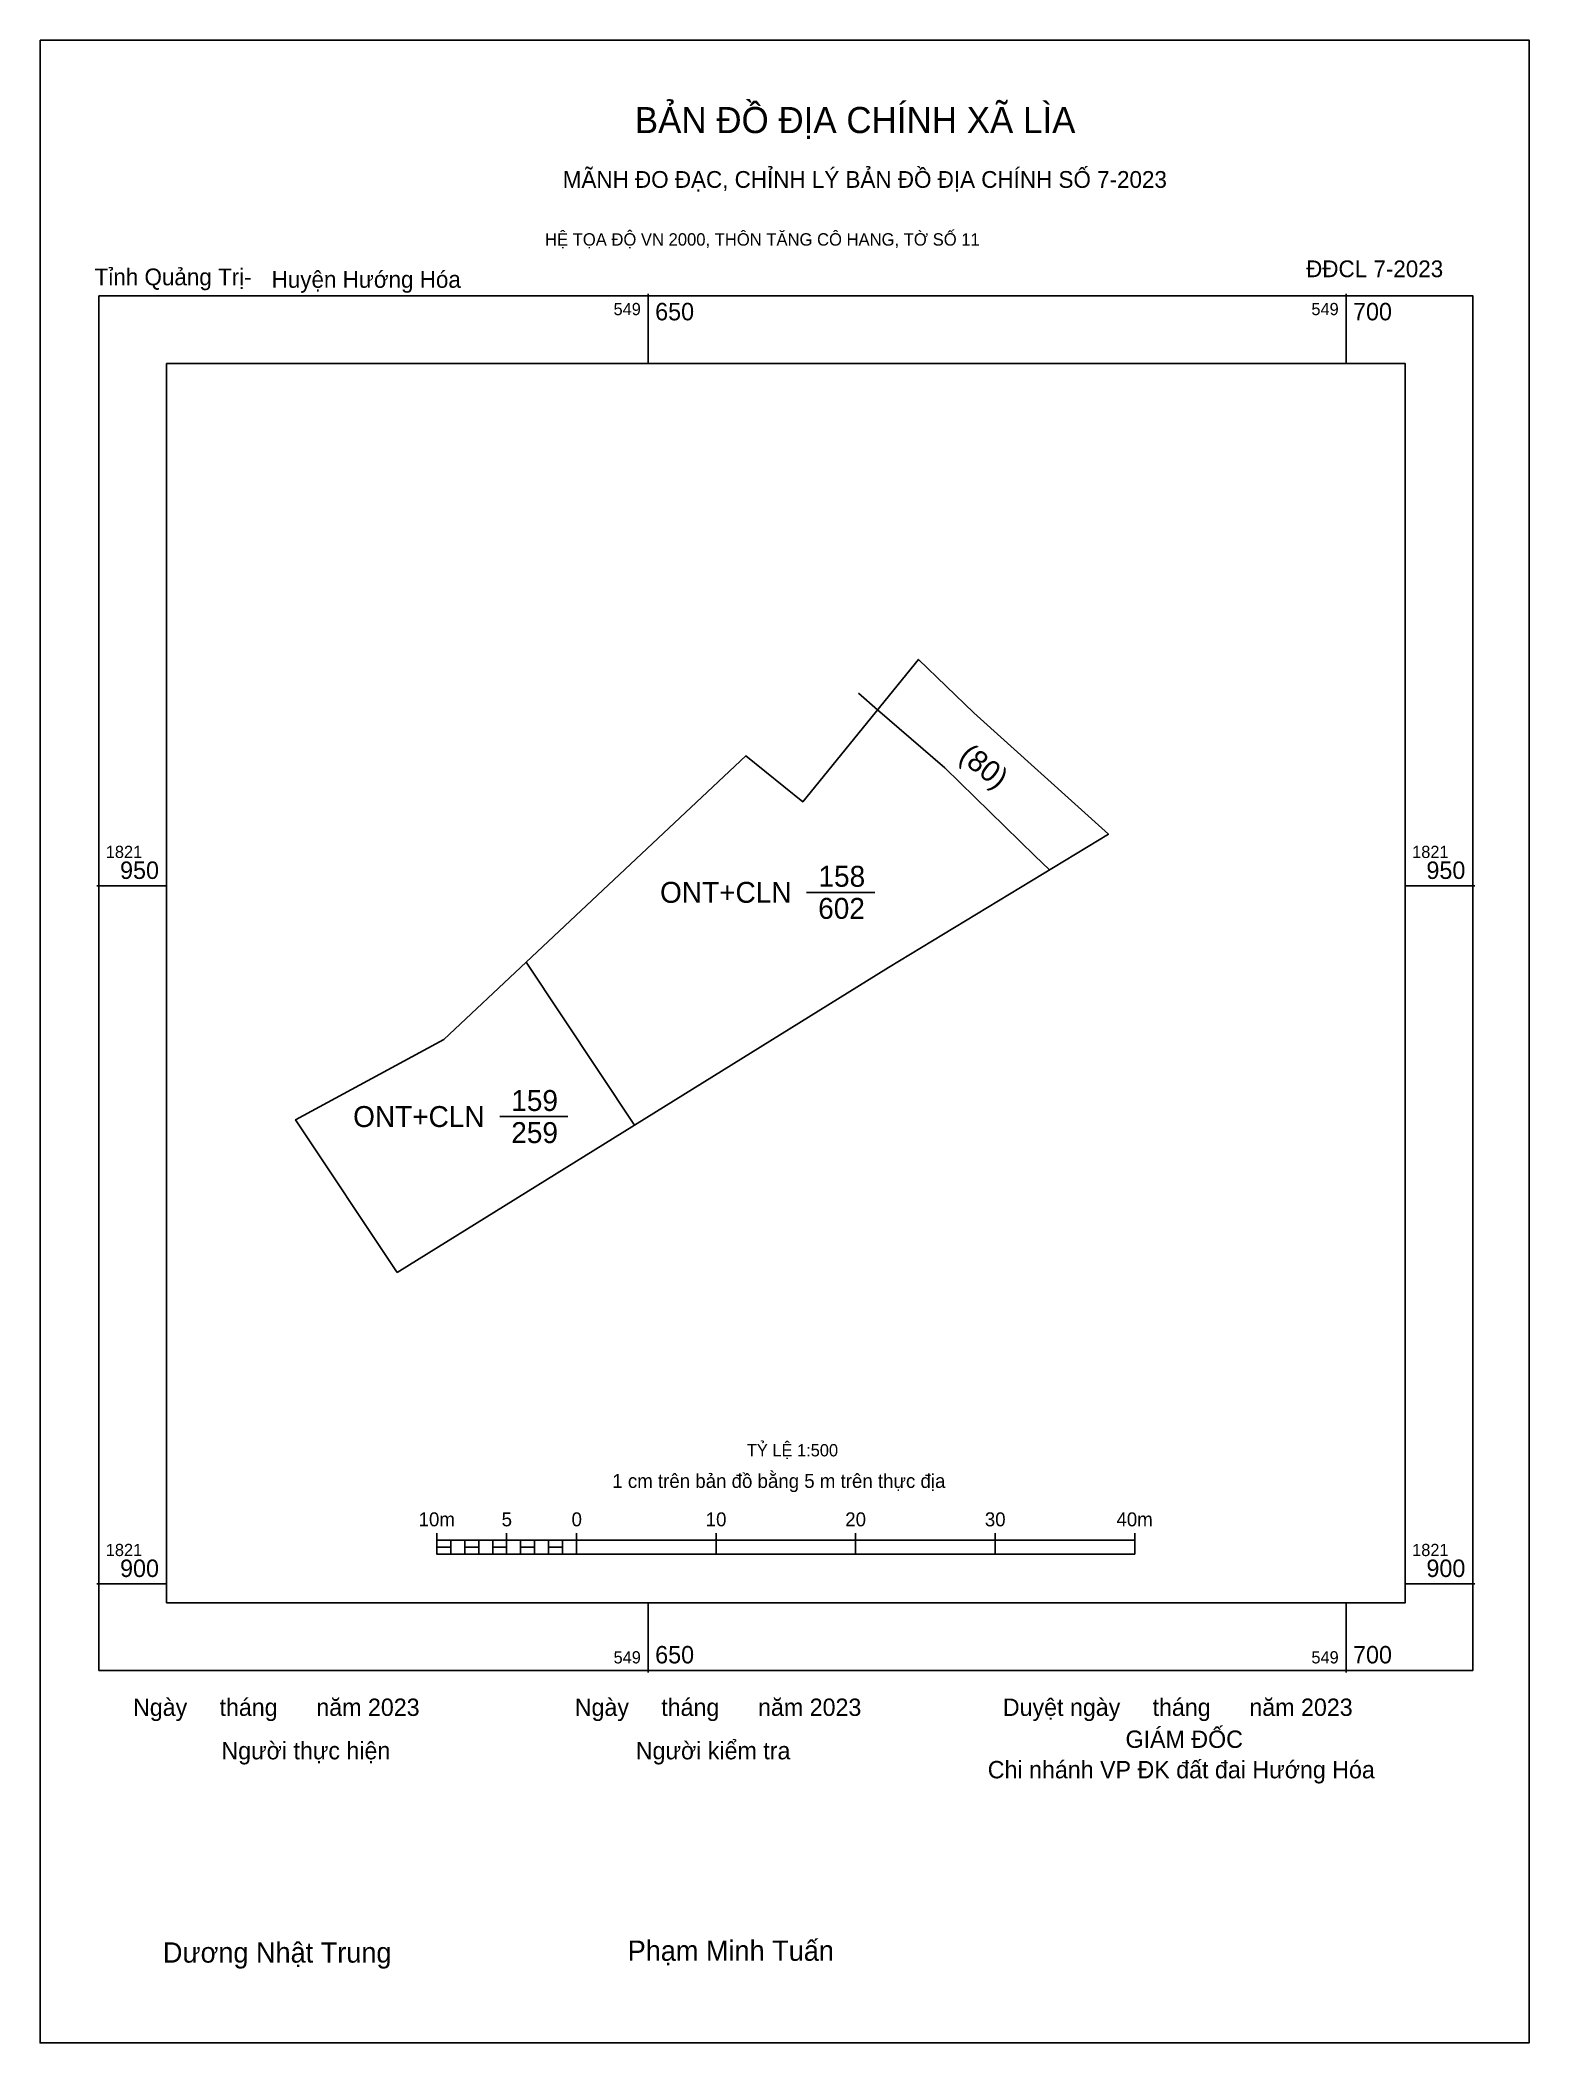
# Model space of a CAD drawing. Extents: x 549606 to 549713, y 1821867 to 1822011.
import ezdxf

# ---------------------------------------------------------------- set-up
doc = ezdxf.new("R2010")
doc.units = 0
for name, color, linetype in [('Level 10', 7, 'Continuous'), ('Level 13', 7, 'Continuous'), ('Level 15', 7, 'Continuous'), ('Level 27', 7, 'Continuous'), ('Level 50', 7, 'Continuous'), ('Level 6', 7, 'Continuous'), ('Level 62', 7, 'Continuous'), ('Level 63', 7, 'Continuous'), ('Level 9', 7, 'Continuous')]:
    doc.layers.add(name, color=color, linetype=linetype)

msp = doc.modelspace()

# ---------------------------------------------------------------- linework, layer by layer
at = {"layer": 'Level 10'}
for p, q in [((549661.35, 1821949.54), (549666.24, 1821949.54)), ((549639.36, 1821933.48), (549644.25, 1821933.48))]:
    msp.add_line(p, q, dxfattribs=at)
for points in [[(549641.25, 1821944.53), (549657, 1821959.32), (549661.07, 1821956.02), (549669.37, 1821966.22), (549673.34, 1821962.4), (549682.98, 1821953.7), (549667.22, 1821944.15), (549649.01, 1821932.86)], [(549632.02, 1821922.32), (549624.74, 1821933.25), (549635.37, 1821939.01), (549641.25, 1821944.53), (549649.01, 1821932.86)]]:
    msp.add_lwpolyline(points, close=True, dxfattribs=at)
at = {"layer": 'Level 15'}
msp.add_lwpolyline([(549606.43, 1822010.58), (549713.11, 1822010.58), (549713.11, 1821867.13), (549606.43, 1821867.13)], close=True, dxfattribs=at)
at = {"layer": 'Level 27'}
for p, q in [((549657, 1821959.32), (549657, 1821959.32)), ((549682.98, 1821953.7), (549682.98, 1821953.7)), ((549641.25, 1821944.53), (549641.25, 1821944.53)), ((549649.01, 1821932.86), (549649.01, 1821932.86))]:
    msp.add_line(p, q, dxfattribs=at)
at = {"layer": 'Level 50'}
msp.add_lwpolyline([(549665.06, 1821963.81), (549666.44, 1821962.62), (549671.25, 1821958.46), (549677.71, 1821952.16), (549678.75, 1821951.14)], dxfattribs=at)
at = {"layer": 'Level 62'}
msp.add_lwpolyline([(549615.49, 1821987.41), (549704.24, 1821987.41), (549704.24, 1821898.66), (549615.49, 1821898.66)], close=True, dxfattribs=at)
at = {"layer": 'Level 63'}
for p, q in [((549650, 1821992.41), (549650, 1821987.41)), ((549700, 1821992.41), (549700, 1821987.41)), ((549610.49, 1821950), (549615.49, 1821950)), ((549704.24, 1821950), (549709.24, 1821950)), ((549634.86, 1821903.63), (549634.86, 1821902.13)), ((549634.86, 1821903.13), (549684.86, 1821903.13)), ((549635.86, 1821903.13), (549635.86, 1821902.13)), ((549636.86, 1821903.13), (549636.86, 1821902.13)), ((549637.86, 1821903.13), (549637.86, 1821902.13)), ((549638.86, 1821903.13), (549638.86, 1821902.13)), ((549639.86, 1821903.63), (549639.86, 1821902.13)), ((549639.86, 1821903.13), (549639.86, 1821902.13)), ((549640.86, 1821903.13), (549640.86, 1821902.13)), ((549641.86, 1821903.13), (549641.86, 1821902.13)), ((549642.86, 1821903.13), (549642.86, 1821902.13)), ((549643.86, 1821903.13), (549643.86, 1821902.13)), ((549644.86, 1821903.63), (549644.86, 1821902.13)), ((549644.86, 1821903.13), (549644.86, 1821902.13)), ((549654.86, 1821903.63), (549654.86, 1821902.13)), ((549664.86, 1821903.63), (549664.86, 1821902.13)), ((549674.86, 1821903.63), (549674.86, 1821902.13)), ((549684.86, 1821903.63), (549684.86, 1821902.13)), ((549634.86, 1821902.13), (549684.86, 1821902.13)), ((549610.49, 1821900), (549615.49, 1821900)), ((549704.24, 1821900), (549709.24, 1821900)), ((549650, 1821898.66), (549650, 1821893.66)), ((549700, 1821898.66), (549700, 1821893.66))]:
    msp.add_line(p, q, dxfattribs=at)
for points in [[(549610.64, 1821992.26), (549709.09, 1821992.26), (549709.09, 1821893.81), (549610.64, 1821893.81)], [(549634.86, 1821902.63), (549635.86, 1821902.63), (549635.86, 1821902.13), (549634.86, 1821902.13)], [(549634.86, 1821902.63), (549635.86, 1821902.63), (549635.86, 1821902.13), (549634.86, 1821902.13)], [(549636.86, 1821902.63), (549637.86, 1821902.63), (549637.86, 1821902.13), (549636.86, 1821902.13)], [(549638.86, 1821902.63), (549639.86, 1821902.63), (549639.86, 1821902.13), (549638.86, 1821902.13)], [(549640.86, 1821902.63), (549641.86, 1821902.63), (549641.86, 1821902.13), (549640.86, 1821902.13)], [(549642.86, 1821902.63), (549643.86, 1821902.63), (549643.86, 1821902.13), (549642.86, 1821902.13)]]:
    msp.add_lwpolyline(points, close=True, dxfattribs=at)

# ---------------------------------------------------------------- texts
at = {"layer": 'Level 13'}
msp.add_text('(80)', height=1.519, rotation=321.9623, dxfattribs=at).set_placement((549672.18, 1821959.1))
for s, p in [('158', (549662.2, 1821949.94)), ('ONT+CLN', (549650.85, 1821948.79)), ('602', (549662.18, 1821947.64)), ('ONT+CLN', (549628.86, 1821932.73)), ('159', (549640.19, 1821933.88)), ('259', (549640.19, 1821931.58))]:
    msp.add_text(s, height=1.5, dxfattribs=at).set_placement(p)
at = {"layer": 'Level 6'}
msp.add_text('TỶ LỆ 1:500', height=0.879, dxfattribs=at).set_placement((549657.07, 1821909.14))
at = {"layer": 'Level 63'}
for s, height, p in [('BẢN ĐỒ ĐỊA CHÍNH XÃ LÌA', 1.8718, (549649.04, 1822003.92)), ('MÃNH ĐO ĐẠC, CHỈNH LÝ BẢN ĐỒ ĐỊA CHÍNH SỐ 7-2023', 1.2011, (549643.88, 1822000)), ('HỆ TỌA ĐỘ VN 2000, THÔN TĂNG CÔ HANG, TỜ SỐ 11', 0.8891, (549642.61, 1821995.86)), ('549', 0.875, (549647.52, 1821990.88)), ('650', 1.25, (549650.5, 1821990.51)), ('549', 0.875, (549697.52, 1821990.88)), ('700', 1.25, (549700.5, 1821990.51)), ('1821', 0.875, (549611.14, 1821952)), ('950', 1.25, (549612.16, 1821950.5)), ('1821', 0.875, (549704.74, 1821952)), ('950', 1.25, (549705.76, 1821950.5)), ('1 cm trên bản đồ bằng 5 m trên thực địa', 1, (549647.43, 1821906.88)), ('10m', 1, (549633.55, 1821904.13)), ('5', 1, (549639.5, 1821904.13)), ('0', 1, (549644.51, 1821904.13)), ('10', 1, (549654.12, 1821904.13)), ('20', 1, (549664.12, 1821904.13)), ('30', 1, (549674.12, 1821904.13)), ('40m', 1, (549683.55, 1821904.13)), ('1821', 0.875, (549611.14, 1821902)), ('1821', 0.875, (549704.74, 1821902)), ('900', 1.25, (549612.16, 1821900.5)), ('900', 1.25, (549705.76, 1821900.5)), ('650', 1.25, (549650.5, 1821894.31)), ('700', 1.25, (549700.5, 1821894.31)), ('549', 0.875, (549647.52, 1821894.31)), ('549', 0.875, (549697.52, 1821894.31)), ('Ngày     tháng      năm 2023', 1.2442, (549613.09, 1821890.55)), ('Ngày     tháng      năm 2023', 1.2442, (549644.74, 1821890.55)), ('Duyệt ngày     tháng      năm 2023', 1.2442, (549675.41, 1821890.55)), ('GIÁM ĐỐC', 1.244, (549684.2, 1821888.26)), ('Người thực hiện', 1.2442, (549619.42, 1821887.44)), ('Người kiểm tra', 1.2442, (549649.11, 1821887.44)), ('Chi nhánh VP ĐK đất đai Hướng Hóa', 1.2442, (549674.33, 1821886.08)), ('Dương Nhật Trung', 1.4512, (549615.23, 1821872.88)), ('Phạm Minh Tuấn', 1.4512, (549648.53, 1821873.01))]:
    msp.add_text(s, height=height, dxfattribs=at).set_placement(p)
at = {"layer": 'Level 9'}
for s, p in [('ĐĐCL 7-2023', (549697.14, 1821993.6)), ('Tỉnh Quảng Trị-', (549610.34, 1821993.02)), ('Huyện Hướng Hóa', (549623.02, 1821992.84))]:
    msp.add_text(s, height=1.2011, dxfattribs=at).set_placement(p)

doc.saveas('drawing.dxf')
